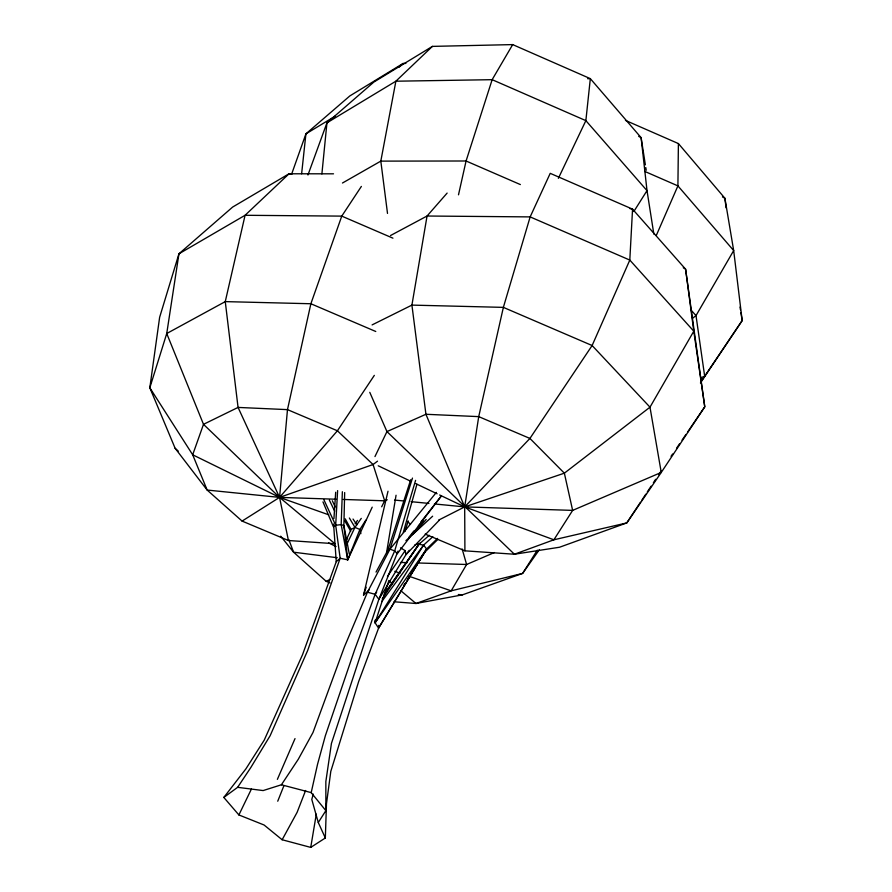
<?xml version="1.0" encoding="UTF-8"?>
<svg xmlns="http://www.w3.org/2000/svg" width="892" height="892" viewBox="0 0 892 892"><rect width="100%" height="100%" fill="white"/><g stroke="black" fill="none" stroke-linecap="round" stroke-linejoin="round"><path stroke-width="1.34" d="M625.448 120.398L678.399 143.567L677.909 185.882L656.334 235.376M344.669 492.562L343.877 525.6L347.735 559.853L340.164 558.247L336.262 561.67L302.566 654.616L264.222 740.148L245.902 768.871L223.825 797.437L238.889 814.942L264.077 825L282.151 839.751L310.739 847.4L325.335 837.989L326.472 803.792L330.798 771.379L358.684 681.455L378.587 628.091L426.61 548.97L437.571 538.411M342.361 491.715L341.179 524.607L347.735 559.853L372.209 507.158M375.242 620.118L375.097 622.828L378.587 628.091L378.732 625.348M223.825 797.437L237.629 787.324L250.775 767.588L270.153 735.677L307.651 650.547L340.164 558.247L335.693 525.265L337.611 490.6M333.586 524.028L336.262 561.67M333.942 518.497L335.682 492.261M321.889 173.929L326.94 122.84L373.848 82.075L432.408 46.384L512.688 44.6L590.326 78.641L641.114 137.658L645.362 164.83M301.63 173.762L305.911 133.867L349.831 95.935L403.084 63.455L405.86 63.399M375.454 620.074L375.097 622.828L426.61 548.97L423.588 545.112L418.917 544.287L384.162 594.262M386.559 552.75L396.059 495.238M310.739 847.4L316.292 814.162M325.335 837.989L318.277 822.513L325.87 810.661L311.197 792.62L317.541 764.299L325.357 735.722L354.748 649.499L375.142 594.295L394.699 550.91L415.583 480.364M458.499 194.813L466.07 160.995L492.15 79.678L512.688 44.6M369.098 590.002L363.523 595.176L388.009 491.236M313.27 794.114L311.787 799.41L318.277 822.513M398.033 551.078L378.866 599.312L331.423 743.46L325.848 781.537L325.87 810.661M403.318 532.379L416.921 484.311M237.629 787.324L263.14 790.568L281.404 784.782L298.285 759.27L312.981 732.522L344.435 646.901L367.448 592.221L389.982 549.149L412.483 478.079M376.034 572.084L387.886 550.208L410.721 479.695M388.89 580.491L375.097 622.828L423.588 545.112L432.821 536.739M404.834 531.543L408.28 520.95M363.523 595.176L366.177 587.237M291.662 174.04L305.911 133.867L335.425 116.027M307.952 174.988L326.94 122.84L395.881 81.205L432.408 46.384M305.61 790.49L297.114 812.333L282.151 839.751M277.735 801.217L283.857 785.83M347.735 559.853L359.889 529.491L365.776 520.181M277.379 779.363L295.018 738.598M345.962 540.608L351.091 529.447L354.96 527.373L361.271 518.386M558.359 178.344L585.866 120.632L590.326 78.641L587.661 78.719M374.963 456.581L386.95 431.594L425.93 414.278L478.725 416.631L529.926 438.44L564.357 473.173L572.642 510.391L553.876 539.794L514.405 554.233L464.91 550.832L425.183 534.085M346.676 544.666L354.96 527.373L349.374 518.029M238.889 814.942L251.41 789.063M381.665 506.79L384.675 500.802L387.24 499.754M429.286 535.312L418.917 544.287L384.92 593.436M426.61 548.97L378.587 628.091M633.833 211.527L647.012 190.632L641.114 137.658L638.672 136.342M537.296 550.163L522.634 573.4L462.424 594.852L415.984 603.494L393.985 601.766M403.463 585.788L404.946 583.457M407.176 579.967L409.395 576.466M410.877 574.136L424.949 552.025L437.682 539.604M361.372 186.417L341.759 216.12L310.873 303.748L287.48 409.629L279.564 497.39L288.417 540.507L334.957 543.73L279.564 497.39L203.499 424.336L166.737 333.519L178.946 253.807L232.634 207.067L289.03 173.784L333.519 173.817M640.467 502.241L626.797 522.913L559.529 547.242L514.405 554.233L386.95 431.594L369.779 392.335M641.984 499.944L645.786 494.201M647.302 491.905L651.104 486.162M653.379 482.728L655.665 479.283M658.697 474.689L660.972 471.244M374.328 375.365L337.41 430.78L279.564 497.39L242.089 521.084L207.156 490.054L175.133 448.297L149.823 387.775L159.635 317.296L178.946 253.807L245.077 215.284L289.03 173.784L291.751 174.297M700.856 381.921L742.177 320.574L733.681 250.563L724.895 198.247L678.399 143.567M382.144 599.011L418.917 544.287M700.443 382.936L742.177 320.574L740.884 312.456M671.052 456.291L672.613 453.995M676.537 448.241L679.671 443.636M682.023 440.191L685.948 434.437M687.52 432.141L704.769 406.83L685.591 269.172L632.551 209.141L550.219 173.338L530.149 216.901L503.367 307.372L478.725 416.631L464.687 506.89L464.91 550.832M367.448 592.221L375.142 594.295L376.68 592.054M387.451 576.377L405.146 550.632L400.519 547.833M539.415 549.617L522.634 573.4L451.174 590.838L415.984 603.494L401.088 590.95M355.105 523.794L357.502 520.404M381.598 601.777L423.588 545.112M409.339 550.275L405.949 554.646L378.866 599.312L375.142 594.295M408.77 537.463L413.877 530.963M420.678 522.299L441.083 496.309L397.274 553.742L394.699 550.91L389.982 549.149L387.886 550.208M389.982 549.149L436.4 492.373M447.126 193.085L427.056 216.02L390.54 235.521M412.438 534.631L426.198 519.412M418.359 525.934L423.064 520.895M439.433 520.069L405.949 554.646L405.146 550.632M399.125 67.179L403.084 63.455M405.938 540.641L432.642 516.212M692.727 318.121L696.005 315.612L733.681 250.563L677.909 185.882L644.738 171.409M377.517 461.175L373.068 464.531L279.564 497.39L207.156 490.054L192.683 454.786L149.823 387.775L166.737 333.519L225.263 301.619L310.873 303.748L375.766 331.49M349.307 554.043L343.877 525.6L341.179 524.607L335.693 525.265L333.396 526.782L322.971 501.873M342.472 183.016L380.817 161.118L466.07 160.995L520.359 184.566M438.608 520.125L464.687 506.89L564.357 473.173L649.989 407.176L693.786 331.2L685.591 269.172L683.272 267.734M280.712 536.181L293.579 552.193L326.216 581.339L329.94 579.466M372.098 324.9L411.914 305.109L503.367 307.372L592.121 345.527L649.989 407.176L661.251 472.437L626.797 522.913L553.876 539.794L464.687 506.89L439.633 494.982M494.391 552.538L466.605 564.491L418.348 562.986M700.856 377.773L704.669 376.201L696.005 315.612L690.531 309.491M345.037 539.671L347.568 538.657M414.769 545.023L420.043 543.261M400.43 562.428L407.321 562.64M336.262 499.23L279.564 497.39L192.683 454.786L203.499 424.336L238.064 407.421L287.48 409.629L337.41 430.78L373.068 464.531L384.675 500.802L343.186 499.453M458.31 594.529L462.424 594.852M394.543 500.066L404.176 501.003M411.056 501.672L428.929 503.411M434.437 503.947L464.687 506.89L572.642 510.391L661.251 472.437L704.769 406.83L693.786 331.2L629.808 260.074L530.149 216.901L427.056 216.02L411.914 305.109L425.93 414.278L464.687 506.89L529.926 438.44L592.121 345.527L629.808 260.074L632.551 209.141L629.919 208.617M337.288 557.723L293.579 552.193L288.818 539.593M281.404 784.782L311.197 792.62M394.81 571.337L400.051 573.143M409.227 576.321L451.174 590.838L466.605 564.491L462.156 548.981M328.791 514.84L279.564 497.39L238.064 407.421L225.263 301.619L245.077 215.284L341.759 216.12L392.937 238.164M242.089 521.084L288.417 540.507M326.216 581.339L330.018 582.933M354.96 527.373L359.889 529.491L360.881 533.639M378.23 465.802L410.811 481.29M415.817 483.665L437.125 493.789M328.568 542.86L336.05 546.562M722.475 196.92L724.895 198.247L726.066 207.814M389.38 581.082L392.569 583.769M175.133 448.297L178.244 451.073M407.499 521.474L410.498 524.284M353.042 519.044L356.845 524.842M344.691 520.672L350.746 531.242M345.215 518.854L351.091 529.447M329.371 500.156L334.678 511.161M332.326 500.758L335.214 506.968M323.863 499.676L335.693 525.265M740.026 307.049L740.449 309.758M653.847 234.117L647.012 190.632L585.866 120.632L492.15 79.678L395.881 81.205L380.817 161.118L387.507 213.422M645.786 167.54L646.209 170.26"/></g></svg>
